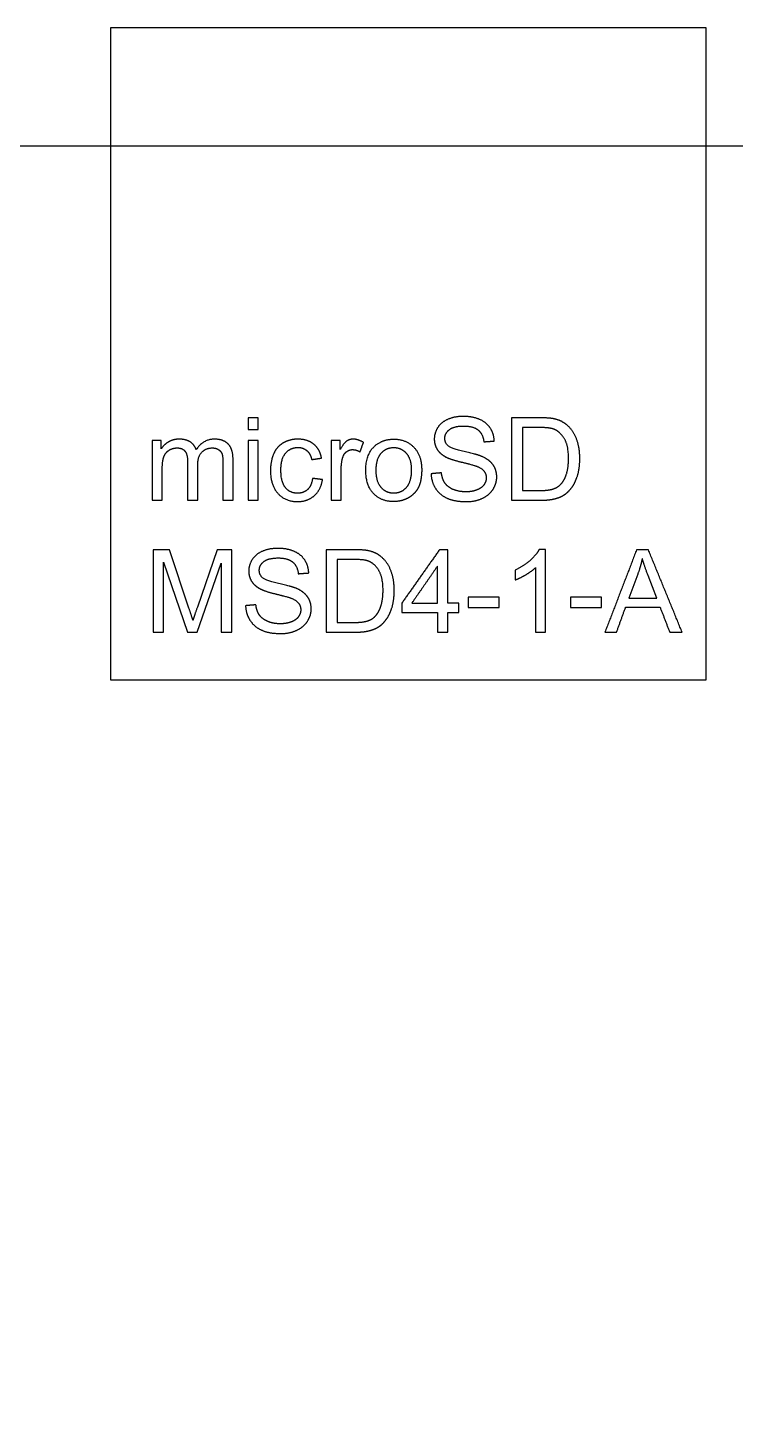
# Model space of a CAD drawing. Header units: millimetres. Extents: x 66 to 134, y -64 to 64.
# Drawn here: x 91.24 to 107.51, y 31.83 to 63.66 of the extents above; entities that cross this region are included whole.
import ezdxf

# ---------------------------------------------------------------- set-up
doc = ezdxf.new("R2010")
doc.units = ezdxf.units.MM
doc.header["$LTSCALE"] = 0.1
doc.layers.add('dxf_release_for_jordan$PCB_v1_240711$back', color=18, linetype='Continuous', true_color=0x000000)

msp = doc.modelspace()

# ---------------------------------------------------------------- linework, layer by layer
at = {"layer": 'dxf_release_for_jordan$PCB_v1_240711$back', "color": 15, "true_color": 0xbf3f3f}
for p, q in [((103.022, 54.681), (102.369, 54.681)), ((102.369, 54.681), (102.369, 52.785)), ((103.018, 54.457), (102.62, 54.457)), ((102.62, 54.457), (102.62, 53.009)), ((94.308, 54.159), (94.1, 54.159)), ((94.1, 54.159), (94.1, 52.785)), ((94.308, 53.966), (94.308, 54.159)), ((98.425, 54.159), (98.216, 54.159)), ((98.216, 54.159), (98.216, 52.785)), ((98.425, 53.95), (98.425, 54.159)), ((94.333, 52.785), (94.333, 53.498)), ((98.449, 52.785), (98.449, 53.504)), ((102.62, 53.009), (103.024, 53.009)), ((94.1, 52.785), (94.333, 52.785)), ((98.216, 52.785), (98.449, 52.785)), ((102.369, 52.785), (103.053, 52.785)), ((94.5, 51.646), (94.122, 51.646)), ((94.122, 51.646), (94.122, 49.75)), ((94.948, 50.304), (94.5, 51.646)), ((95.594, 51.646), (95.14, 50.327)), ((95.931, 51.646), (95.594, 51.646)), ((95.931, 49.75), (95.931, 51.646)), ((98.755, 51.646), (98.102, 51.646)), ((98.102, 51.646), (98.102, 49.75)), ((103.151, 51.654), (103.001, 51.654)), ((103.151, 49.75), (103.151, 51.654)), ((94.364, 49.75), (94.364, 51.364)), ((94.364, 51.364), (94.912, 49.75)), ((95.138, 49.75), (95.689, 51.337)), ((95.689, 51.337), (95.689, 49.75)), ((98.751, 51.422), (98.353, 51.422)), ((98.353, 51.422), (98.353, 49.974)), ((102.918, 51.234), (102.918, 49.75)), ((105.27, 51.085), (105.062, 50.529)), ((105.705, 50.529), (105.507, 51.054)), ((105.062, 50.529), (105.705, 50.529)), ((98.353, 49.974), (98.758, 49.974)), ((94.122, 49.75), (94.364, 49.75)), ((94.912, 49.75), (95.138, 49.75)), ((95.689, 49.75), (95.931, 49.75)), ((98.102, 49.75), (98.786, 49.75)), ((102.918, 49.75), (103.151, 49.75))]:
    msp.add_line(p, q, dxfattribs=at)
msp.add_lwpolyline([(93.143, 48.655), (106.843, 48.655), (106.843, 63.655), (93.143, 63.655)], close=True, dxfattribs=at)
at = {"layer": 'dxf_release_for_jordan$PCB_v1_240711$back', "color": 96, "true_color": 0x007f00}
msp.add_lwpolyline([(66.5, 60.93), (66.5, -32.448), (92, -32.448), (92, -44.448), (108, -44.448), (108, -32.448), (133.5, -32.448), (133.5, 60.93)], close=True, dxfattribs=at)
at = {"layer": 'dxf_release_for_jordan$PCB_v1_240711$back', "color": 15, "true_color": 0xbf3f3f}
for points in [[(96.54, 54.681), (96.424, 54.681), (96.307, 54.681)], [(96.307, 54.681), (96.307, 54.547), (96.307, 54.413)], [(96.54, 54.413), (96.54, 54.547), (96.54, 54.681)], [(96.307, 54.413), (96.424, 54.413), (96.54, 54.413)], [(96.54, 54.159), (96.424, 54.159), (96.307, 54.159)], [(96.307, 54.159), (96.307, 53.472), (96.307, 52.785)], [(96.54, 52.785), (96.54, 53.472), (96.54, 54.159)], [(98.882, 53.899), (98.922, 54.007), (98.962, 54.115)], [(101.729, 54.129), (101.849, 54.138), (101.969, 54.147)], [(94.916, 53.678), (94.916, 53.231), (94.916, 52.785)], [(95.149, 52.785), (95.149, 53.184), (95.149, 53.583)], [(95.729, 53.65), (95.729, 53.218), (95.729, 52.785)], [(95.961, 52.785), (95.961, 53.257), (95.961, 53.728)], [(97.771, 53.72), (97.884, 53.738), (97.997, 53.755)], [(98.019, 53.259), (97.905, 53.274), (97.79, 53.288)], [(100.754, 53.415), (100.636, 53.405), (100.517, 53.394)], [(94.916, 52.785), (95.032, 52.785), (95.149, 52.785)], [(95.729, 52.785), (95.845, 52.785), (95.961, 52.785)], [(96.307, 52.785), (96.424, 52.785), (96.54, 52.785)], [(100.709, 51.646), (100.276, 51.032), (99.844, 50.418)], [(100.899, 51.646), (100.804, 51.646), (100.709, 51.646)], [(100.899, 50.418), (100.899, 51.032), (100.899, 51.646)], [(105.243, 51.646), (104.879, 50.698), (104.515, 49.75)], [(105.513, 51.646), (105.378, 51.646), (105.243, 51.646)], [(106.289, 49.75), (105.901, 50.698), (105.513, 51.646)], [(100.666, 51.272), (100.369, 50.845), (100.073, 50.418)], [(100.666, 50.418), (100.666, 50.845), (100.666, 51.272)], [(105.373, 51.447), (105.336, 51.265), (105.27, 51.085)], [(105.507, 51.054), (105.416, 51.293), (105.373, 51.447)], [(97.462, 51.094), (97.582, 51.103), (97.702, 51.112)], [(102.453, 51.178), (102.453, 51.065), (102.453, 50.953)], [(95.039, 50.023), (95.01, 50.116), (94.948, 50.304)], [(95.14, 50.327), (95.071, 50.127), (95.039, 50.023)], [(96.487, 50.38), (96.369, 50.37), (96.25, 50.359)], [(99.844, 50.418), (99.844, 50.311), (99.844, 50.204)], [(100.073, 50.418), (100.369, 50.418), (100.666, 50.418)], [(101.155, 50.418), (101.027, 50.418), (100.899, 50.418)], [(101.155, 50.204), (101.155, 50.311), (101.155, 50.418)], [(102.082, 50.553), (101.724, 50.553), (101.367, 50.553)], [(101.367, 50.553), (101.367, 50.436), (101.367, 50.319)], [(101.367, 50.319), (101.724, 50.319), (102.082, 50.319)], [(102.082, 50.319), (102.082, 50.436), (102.082, 50.553)], [(104.436, 50.553), (104.079, 50.553), (103.721, 50.553)], [(103.721, 50.553), (103.721, 50.436), (103.721, 50.319)], [(103.721, 50.319), (104.079, 50.319), (104.436, 50.319)], [(104.436, 50.319), (104.436, 50.436), (104.436, 50.553)], [(104.782, 49.75), (104.886, 50.038), (104.99, 50.325)], [(104.99, 50.325), (105.386, 50.325), (105.782, 50.325)], [(105.782, 50.325), (105.893, 50.038), (106.003, 49.75)], [(99.844, 50.204), (100.255, 50.204), (100.666, 50.204)], [(100.666, 50.204), (100.666, 49.977), (100.666, 49.75)], [(100.899, 49.75), (100.899, 49.977), (100.899, 50.204)], [(100.899, 50.204), (101.027, 50.204), (101.155, 50.204)], [(100.666, 49.75), (100.782, 49.75), (100.899, 49.75)], [(104.515, 49.75), (104.648, 49.75), (104.782, 49.75)], [(106.003, 49.75), (106.146, 49.75), (106.289, 49.75)]]:
    msp.add_open_spline(points, degree=2, dxfattribs=at)
for points, knots in [([(100.517, 53.394), (100.522, 53.204), (100.621, 53.054), (100.72, 52.903), (100.894, 52.828), (101.068, 52.753), (101.325, 52.753), (101.528, 52.753), (101.691, 52.827), (101.853, 52.902), (101.94, 53.036), (102.026, 53.169), (102.026, 53.321), (102.026, 53.473), (101.947, 53.59), (101.868, 53.707), (101.703, 53.784), (101.589, 53.835), (101.283, 53.905), (100.978, 53.974), (100.905, 54.04), (100.832, 54.106), (100.832, 54.208), (100.832, 54.325), (100.936, 54.409), (101.04, 54.492), (101.267, 54.492), (101.486, 54.492), (101.598, 54.4), (101.709, 54.309), (101.729, 54.129)], [-50, -50, -50, -49, -49, -48, -48, -47, -47, -46, -46, -45, -45, -44, -44, -43, -43, -42, -42, -41, -41, -40, -40, -39, -39, -38, -38, -37, -37, -36, -36, -35, -35, -35]), ([(101.969, 54.147), (101.963, 54.314), (101.876, 54.446), (101.79, 54.578), (101.629, 54.645), (101.468, 54.713), (101.257, 54.713), (101.066, 54.713), (100.909, 54.649), (100.753, 54.584), (100.671, 54.459), (100.59, 54.334), (100.59, 54.191), (100.59, 54.06), (100.656, 53.955), (100.723, 53.85), (100.859, 53.778), (100.963, 53.723), (101.225, 53.66), (101.486, 53.597), (101.562, 53.568), (101.681, 53.522), (101.733, 53.456), (101.784, 53.389), (101.784, 53.3), (101.784, 53.212), (101.731, 53.138), (101.677, 53.063), (101.567, 53.021), (101.457, 52.978), (101.314, 52.978), (101.152, 52.978), (101.023, 53.034), (100.894, 53.091), (100.832, 53.182), (100.771, 53.273), (100.754, 53.415)], [-34, -34, -34, -33, -33, -32, -32, -31, -31, -30, -30, -29, -29, -28, -28, -27, -27, -26, -26, -25, -25, -24, -24, -23, -23, -22, -22, -21, -21, -20, -20, -19, -19, -18, -18, -17, -17, -16, -16, -16]), ([(103.024, 53.009), (103.212, 53.009), (103.319, 53.044), (103.425, 53.079), (103.489, 53.142), (103.578, 53.231), (103.628, 53.382), (103.677, 53.533), (103.677, 53.747), (103.677, 54.045), (103.58, 54.204), (103.482, 54.364), (103.343, 54.418), (103.242, 54.457), (103.018, 54.457)], [1, 1, 1, 2, 2, 3, 3, 4, 4, 5, 5, 6, 6, 7, 7, 8, 8, 8]), ([(103.053, 52.785), (103.225, 52.785), (103.357, 52.818), (103.49, 52.85), (103.584, 52.913), (103.677, 52.975), (103.756, 53.085), (103.835, 53.194), (103.886, 53.361), (103.936, 53.528), (103.936, 53.744), (103.936, 53.997), (103.862, 54.194), (103.787, 54.391), (103.637, 54.518), (103.522, 54.616), (103.359, 54.654), (103.243, 54.681), (103.022, 54.681)], [-11, -11, -11, -10, -10, -9, -9, -8, -8, -7, -7, -6, -6, -5, -5, -4, -4, -3, -3, -2, -2, -2]), ([(95.113, 53.949), (95.073, 54.063), (94.975, 54.126), (94.877, 54.19), (94.725, 54.19), (94.588, 54.19), (94.48, 54.128), (94.373, 54.067), (94.308, 53.966)], [-7, -7, -7, -6, -6, -5, -5, -4, -4, -3, -3, -3]), ([(95.961, 53.728), (95.961, 53.963), (95.851, 54.076), (95.741, 54.19), (95.537, 54.19), (95.276, 54.19), (95.113, 53.949)], [-10, -10, -10, -9, -9, -8, -8, -7, -7, -7]), ([(97.997, 53.755), (97.957, 53.963), (97.815, 54.076), (97.673, 54.19), (97.449, 54.19), (97.272, 54.19), (97.121, 54.106), (96.971, 54.023), (96.897, 53.856), (96.823, 53.689), (96.823, 53.467), (96.823, 53.123), (96.995, 52.939), (97.166, 52.754), (97.448, 52.754), (97.673, 52.754), (97.827, 52.888), (97.982, 53.022), (98.019, 53.259)], [-18, -18, -18, -17, -17, -16, -16, -15, -15, -14, -14, -13, -13, -12, -12, -11, -11, -10, -10, -9, -9, -9]), ([(98.962, 54.115), (98.84, 54.19), (98.723, 54.19), (98.641, 54.19), (98.573, 54.143), (98.505, 54.097), (98.425, 53.95)], [-12, -12, -12, -11, -11, -10, -10, -9, -9, -9]), ([(99.014, 53.472), (99.014, 53.124), (99.191, 52.939), (99.369, 52.754), (99.657, 52.754), (99.837, 52.754), (99.989, 52.838), (100.141, 52.922), (100.221, 53.074), (100.3, 53.226), (100.3, 53.491), (100.3, 53.819), (100.12, 54.004), (99.941, 54.19), (99.657, 54.19), (99.403, 54.19), (99.226, 54.037), (99.014, 53.853), (99.014, 53.472)], [-9, -9, -9, -8, -8, -7, -7, -6, -6, -5, -5, -4, -4, -3, -3, -2, -2, -1, -1, 0, 0, 0]), ([(94.333, 53.498), (94.333, 53.685), (94.37, 53.785), (94.408, 53.884), (94.491, 53.936), (94.575, 53.988), (94.673, 53.988), (94.802, 53.988), (94.859, 53.91), (94.916, 53.833), (94.916, 53.678)], [-26, -26, -26, -25, -25, -24, -24, -23, -23, -22, -22, -21, -21, -21]), ([(95.149, 53.583), (95.149, 53.795), (95.244, 53.892), (95.34, 53.988), (95.485, 53.988), (95.565, 53.988), (95.625, 53.95), (95.684, 53.913), (95.707, 53.851), (95.729, 53.79), (95.729, 53.65)], [-18, -18, -18, -17, -17, -16, -16, -15, -15, -14, -14, -13, -13, -13]), ([(97.79, 53.288), (97.766, 53.114), (97.674, 53.03), (97.582, 52.946), (97.445, 52.946), (97.274, 52.946), (97.168, 53.071), (97.062, 53.197), (97.062, 53.473), (97.062, 53.746), (97.172, 53.872), (97.282, 53.998), (97.458, 53.998), (97.574, 53.998), (97.657, 53.928), (97.739, 53.859), (97.771, 53.72)], [-27, -27, -27, -26, -26, -25, -25, -24, -24, -23, -23, -22, -22, -21, -21, -20, -20, -19, -19, -19]), ([(98.449, 53.504), (98.449, 53.652), (98.487, 53.776), (98.513, 53.857), (98.574, 53.903), (98.635, 53.949), (98.711, 53.949), (98.796, 53.949), (98.882, 53.899)], [-17, -17, -17, -16, -16, -15, -15, -14, -14, -13, -13, -13]), ([(99.253, 53.472), (99.253, 53.208), (99.368, 53.077), (99.483, 52.946), (99.657, 52.946), (99.831, 52.946), (99.946, 53.078), (100.061, 53.21), (100.061, 53.48), (100.061, 53.734), (99.945, 53.866), (99.829, 53.997), (99.657, 53.997), (99.483, 53.997), (99.368, 53.866), (99.253, 53.736), (99.253, 53.472)], [0, 0, 0, 1, 1, 2, 2, 3, 3, 4, 4, 5, 5, 6, 6, 7, 7, 8, 8, 8]), ([(97.702, 51.112), (97.696, 51.279), (97.609, 51.411), (97.523, 51.543), (97.362, 51.61), (97.201, 51.678), (96.99, 51.678), (96.799, 51.678), (96.642, 51.614), (96.486, 51.549), (96.404, 51.424), (96.323, 51.3), (96.323, 51.156), (96.323, 51.025), (96.389, 50.92), (96.456, 50.815), (96.592, 50.744), (96.697, 50.688), (96.958, 50.625), (97.219, 50.562), (97.295, 50.533), (97.414, 50.488), (97.466, 50.421), (97.518, 50.354), (97.518, 50.265), (97.518, 50.177), (97.464, 50.103), (97.41, 50.028), (97.3, 49.986), (97.19, 49.943), (97.047, 49.943), (96.885, 49.943), (96.756, 49.999), (96.627, 50.056), (96.565, 50.147), (96.504, 50.238), (96.487, 50.38)], [-34, -34, -34, -33, -33, -32, -32, -31, -31, -30, -30, -29, -29, -28, -28, -27, -27, -26, -26, -25, -25, -24, -24, -23, -23, -22, -22, -21, -21, -20, -20, -19, -19, -18, -18, -17, -17, -16, -16, -16]), ([(98.786, 49.75), (98.958, 49.75), (99.09, 49.783), (99.223, 49.815), (99.317, 49.878), (99.411, 49.941), (99.489, 50.05), (99.568, 50.159), (99.619, 50.326), (99.669, 50.493), (99.669, 50.709), (99.669, 50.962), (99.595, 51.159), (99.52, 51.356), (99.37, 51.483), (99.255, 51.581), (99.092, 51.619), (98.976, 51.646), (98.755, 51.646)], [-11, -11, -11, -10, -10, -9, -9, -8, -8, -7, -7, -6, -6, -5, -5, -4, -4, -3, -3, -2, -2, -2]), ([(103.001, 51.654), (102.94, 51.531), (102.794, 51.4), (102.648, 51.27), (102.453, 51.178)], [-9, -9, -9, -8, -8, -7, -7, -7]), ([(96.25, 50.359), (96.256, 50.169), (96.355, 50.019), (96.453, 49.868), (96.627, 49.793), (96.801, 49.718), (97.059, 49.718), (97.262, 49.718), (97.424, 49.793), (97.586, 49.867), (97.673, 50.001), (97.759, 50.135), (97.759, 50.286), (97.759, 50.438), (97.68, 50.555), (97.602, 50.672), (97.436, 50.749), (97.322, 50.8), (97.017, 50.87), (96.711, 50.939), (96.638, 51.005), (96.565, 51.071), (96.565, 51.173), (96.565, 51.29), (96.669, 51.374), (96.773, 51.457), (97, 51.457), (97.219, 51.457), (97.331, 51.365), (97.443, 51.274), (97.462, 51.094)], [-50, -50, -50, -49, -49, -48, -48, -47, -47, -46, -46, -45, -45, -44, -44, -43, -43, -42, -42, -41, -41, -40, -40, -39, -39, -38, -38, -37, -37, -36, -36, -35, -35, -35]), ([(98.758, 49.974), (98.945, 49.974), (99.052, 50.009), (99.158, 50.044), (99.222, 50.107), (99.311, 50.197), (99.361, 50.347), (99.411, 50.498), (99.411, 50.712), (99.411, 51.01), (99.313, 51.17), (99.215, 51.329), (99.076, 51.384), (98.975, 51.422), (98.751, 51.422)], [1, 1, 1, 2, 2, 3, 3, 4, 4, 5, 5, 6, 6, 7, 7, 8, 8, 8]), ([(102.453, 50.953), (102.562, 50.993), (102.698, 51.073), (102.834, 51.153), (102.918, 51.234)], [-6, -6, -6, -5, -5, -4, -4, -4])]:
    msp.add_open_spline(points, degree=2, knots=knots, dxfattribs=at)

doc.saveas('drawing.dxf')
